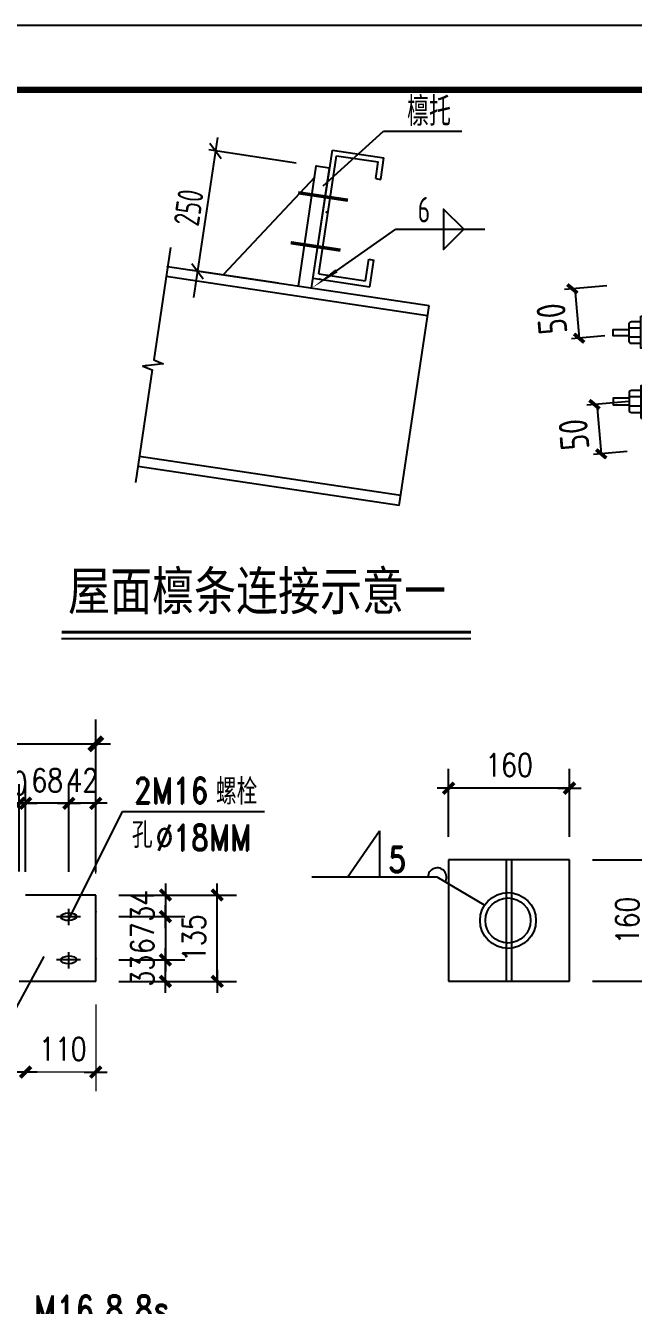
# Model space of a CAD drawing. Extents: x 69728788 to 150163257, y 20675998 to 43663798.
# Drawn here: x 75104418 to 75113892, y 20698041 to 20717998 of the extents above; entities that cross this region are included whole.
import ezdxf
from ezdxf.enums import TextEntityAlignment as Align

# ---------------------------------------------------------------- set-up
doc = ezdxf.new("R2010")
doc.units = 0
doc.header["$LTSCALE"] = 1000
doc.header["$MEASUREMENT"] = 0
doc.layers.get('0').update_dxf_attribs({"linetype": 'CONTINUOUS'})
doc.layers.get('DEFPOINTS').update_dxf_attribs({"linetype": 'CONTINUOUS'})
for name, color, linetype in [('AXIS', 3, 'CONTINUOUS'), ('BX', 7, 'CONTINUOUS'), ('JC', 7, 'CONTINUOUS'), ('PUB_DIM', 3, 'CONTINUOUS'), ('PUB_TEXT', 7, 'CONTINUOUS'), ('PUB_TITLE', 4, 'CONTINUOUS'), ('一般文字', 6, 'CONTINUOUS'), ('卫浴', 7, 'CONTINUOUS')]:
    doc.layers.add(name, color=color, linetype=linetype)
doc.styles.add('-楷体_GB2312', font='', dxfattribs={"width": 0.8})
doc.styles.add('DIM_FONT', font='SIMPLEX.shx', dxfattribs={"width": 0.8})
doc.styles.add('hztxt', font='romand_pkpm', dxfattribs={"bigfont": 'hztxt'})
doc.styles.add('TSSD_Rein', font='atssdeng.shx', dxfattribs={"width": 0.7, "bigfont": 'atssdchn.shx'})
doc.styles.get('-楷体_GB2312').set_extended_font_data('SimSun')
doc.dimstyles.new('副本(10)WGH', dxfattribs={"dimscale": 1.2, "dimtxt": 300, "dimasz": 1, "dimexe": 250, "dimexo": 300, "dimgap": 150, "dimtad": 1, "dimdec": 0, "dimlfac": 0.1, "dimzin": 0, "dimdsep": 46, "dimtxsty": 'DIM_FONT', "dimblk1": '_DIMX', "dimblk2": '_DIMX', "dimsah": 1, "dimcen": 0.09, "dimclrd": 3, "dimclre": 3, "dimclrt": 7, "dimadec": 0, "dimazin": 0, "dimtfac": 1, "dimtdec": 0, "dimtix": 1, "dimtmove": 2, "dimatfit": 3, "dimldrblk": '_DIMX', "dimfxl": 1, "dimtolj": 1, "dimtzin": 0, "dimarcsym": 0})

# ---------------------------------------------------------------- blocks, each defined once
blk = doc.blocks.new('_ArchTick')
at = {"color": 0, "linetype": 'ByBlock', "const_width": 0.4}
blk.add_lwpolyline([(-0.5, -0.5), (0.5, 0.5)], dxfattribs=at)
blk = doc.blocks.new('LM')
at = {"layer": 'BX'}
for p, q in [((0.8, 0.77), (2.65, 0.77)), ((0.8, -0.63), (2.65, -0.63))]:
    blk.add_line(p, q, dxfattribs=at)
blk.add_lwpolyline([(0.8, -2.49), (0, -2.49), (0, 2.49), (0.8, 2.49)], close=True, dxfattribs=at)
blk.add_lwpolyline([(0.8, 1.77), (2.25, 1.77, -0.414214), (2.65, 1.37), (2.65, -1.23, -0.414214), (2.25, -1.63), (0.8, -1.63)], format="xyb", dxfattribs=at)
blk.add_lwpolyline([(2.65, 0.57), (5.1, 0.57), (5.1, -0.43), (2.65, -0.43)], dxfattribs=at)
blk = doc.blocks.new('_DIMX')
blk.add_line((-150, 0), (150, 0))
at = {"const_width": 50}
blk.add_lwpolyline([(-70, -70), (70, 70)], dxfattribs=at)
blk = doc.blocks.new('*D7981')
at = {"layer": 'DEFPOINTS', "color": 0, "ltscale": 100}
for p in [(75105512, 20704440), (75105512, 20704103), (75106598, 20704103)]:
    blk.add_point(p, dxfattribs=at)
at = {"layer": 'PUB_DIM', "color": 3, "lineweight": -2, "ltscale": 100}
for p, q in [((75105872, 20704440), (75106898, 20704440)), ((75106598, 20704442), (75106598, 20704443)), ((75106598, 20704440), (75106598, 20704103)), ((75105872, 20704103), (75106898, 20704103)), ((75106598, 20704101), (75106598, 20704100))]:
    blk.add_line(p, q, dxfattribs=at)
at = {"layer": 'PUB_DIM', "color": 3, "lineweight": -2, "ltscale": 100, "xscale": 1.2, "yscale": 1.2, "zscale": 1.2}
for p, rotation in [((75106598, 20704440), 270), ((75106598, 20704103), 90)]:
    blk.add_blockref('_DIMX', p, dxfattribs=dict(at, rotation=rotation))
at = {"layer": 'PUB_DIM', "color": 7, "lineweight": 20, "ltscale": 100, "insert": (75106238, 20704271), "char_height": 360, "attachment_point": 5, "rotation": 90, "style": 'DIM_FONT'}
blk.add_mtext('\\A1;34', dxfattribs=at)
blk = doc.blocks.new('*D7949')
at = {"layer": 'DEFPOINTS', "color": 0, "ltscale": 100}
for p in [(75105512, 20704103), (75105512, 20703429), (75106598, 20703429)]:
    blk.add_point(p, dxfattribs=at)
at = {"layer": 'PUB_DIM', "color": 3, "lineweight": -2, "ltscale": 100}
for p, q in [((75105872, 20704103), (75106898, 20704103)), ((75106598, 20704104), (75106598, 20704105)), ((75106598, 20704103), (75106598, 20703429)), ((75105872, 20703429), (75106898, 20703429)), ((75106598, 20703428), (75106598, 20703427))]:
    blk.add_line(p, q, dxfattribs=at)
at = {"layer": 'PUB_DIM', "color": 3, "lineweight": -2, "ltscale": 100, "xscale": 1.2, "yscale": 1.2, "zscale": 1.2}
for p, rotation in [((75106598, 20704103), 270), ((75106598, 20703429), 90)]:
    blk.add_blockref('_DIMX', p, dxfattribs=dict(at, rotation=rotation))
at = {"layer": 'PUB_DIM', "color": 7, "lineweight": 20, "ltscale": 100, "insert": (75106238, 20703766), "char_height": 360, "attachment_point": 5, "rotation": 90, "style": 'DIM_FONT'}
blk.add_mtext('\\A1;67', dxfattribs=at)
blk = doc.blocks.new('*D7950')
at = {"layer": 'DEFPOINTS', "color": 0, "ltscale": 100}
for p in [(75105512, 20703427), (75106598, 20703427), (75105512, 20703093)]:
    blk.add_point(p, dxfattribs=at)
at = {"layer": 'PUB_DIM', "color": 3, "lineweight": -2, "ltscale": 100}
for p, q in [((75105872, 20703427), (75106898, 20703427)), ((75106598, 20703428), (75106598, 20703429)), ((75106598, 20703093), (75106598, 20703427)), ((75105872, 20703093), (75106898, 20703093)), ((75106598, 20703092), (75106598, 20703091))]:
    blk.add_line(p, q, dxfattribs=at)
at = {"layer": 'PUB_DIM', "color": 3, "lineweight": -2, "ltscale": 100, "xscale": 1.2, "yscale": 1.2, "zscale": 1.2}
for p, rotation in [((75106598, 20703427), 270), ((75106598, 20703093), 90)]:
    blk.add_blockref('_DIMX', p, dxfattribs=dict(at, rotation=rotation))
at = {"layer": 'PUB_DIM', "color": 7, "lineweight": 20, "ltscale": 100, "insert": (75106238, 20703260), "char_height": 360, "attachment_point": 5, "rotation": 90, "style": 'DIM_FONT'}
blk.add_mtext('\\A1;33', dxfattribs=at)
blk = doc.blocks.new('*D7982')
at = {"layer": 'DEFPOINTS', "color": 0, "ltscale": 100}
for p in [(75105512, 20704440), (75107404, 20704440), (75105512, 20703093)]:
    blk.add_point(p, dxfattribs=at)
at = {"layer": 'PUB_DIM', "color": 3, "lineweight": -2, "ltscale": 100}
for p, q in [((75105872, 20704440), (75107704, 20704440)), ((75107404, 20703094), (75107404, 20704439)), ((75105872, 20703093), (75107704, 20703093))]:
    blk.add_line(p, q, dxfattribs=at)
at = {"layer": 'PUB_DIM', "color": 3, "lineweight": -2, "ltscale": 100, "xscale": 1.2, "yscale": 1.2, "zscale": 1.2}
for p, rotation in [((75107404, 20704440), 90), ((75107404, 20703093), 270)]:
    blk.add_blockref('_DIMX', p, dxfattribs=dict(at, rotation=rotation))
at = {"layer": 'PUB_DIM', "color": 7, "lineweight": 20, "ltscale": 100, "insert": (75107044, 20703767), "char_height": 360, "attachment_point": 5, "rotation": 90, "style": 'DIM_FONT'}
blk.add_mtext('\\A1;135', dxfattribs=at)
blk = doc.blocks.new('*D7951')
at = {"layer": 'DEFPOINTS', "color": 0, "ltscale": 100}
for p in [(75104319, 20705870), (75104319, 20704445), (75104418, 20704440)]:
    blk.add_point(p, dxfattribs=at)
at = {"layer": 'PUB_DIM', "color": 3, "lineweight": -2, "ltscale": 100}
for p, q in [((75104319, 20704805), (75104319, 20706170)), ((75104418, 20704800), (75104418, 20706170)), ((75104318, 20705870), (75104316, 20705870)), ((75104418, 20705870), (75104319, 20705870)), ((75104420, 20705870), (75104421, 20705870))]:
    blk.add_line(p, q, dxfattribs=at)
at = {"layer": 'PUB_DIM', "color": 3, "lineweight": -2, "ltscale": 100, "xscale": 1.2, "yscale": 1.2, "zscale": 1.2}
blk.add_blockref('_DIMX', (75104319, 20705870), dxfattribs=at)
at = {"layer": 'PUB_DIM', "color": 3, "lineweight": -2, "ltscale": 100, "xscale": 1.2, "yscale": 1.2, "zscale": 1.2, "rotation": 180}
blk.add_blockref('_DIMX', (75104418, 20705870), dxfattribs=at)
at = {"layer": 'PUB_DIM', "color": 7, "lineweight": 20, "ltscale": 100, "insert": (75104201, 20706185), "char_height": 360, "attachment_point": 5, "style": 'DIM_FONT'}
blk.add_mtext('\\A1;10', dxfattribs=at)
blk = doc.blocks.new('*D7952')
at = {"layer": 'DEFPOINTS', "color": 0, "ltscale": 100}
for p in [(75105093, 20705870), (75105093, 20704440), (75105512, 20704440)]:
    blk.add_point(p, dxfattribs=at)
at = {"layer": 'PUB_DIM', "color": 3, "lineweight": -2, "ltscale": 100}
for p, q in [((75105093, 20704800), (75105093, 20706170)), ((75105512, 20704800), (75105512, 20706170)), ((75105092, 20705870), (75105091, 20705870)), ((75105512, 20705870), (75105093, 20705870)), ((75105514, 20705870), (75105515, 20705870))]:
    blk.add_line(p, q, dxfattribs=at)
at = {"layer": 'PUB_DIM', "color": 3, "lineweight": -2, "ltscale": 100, "xscale": 1.2, "yscale": 1.2, "zscale": 1.2}
blk.add_blockref('_DIMX', (75105093, 20705870), dxfattribs=at)
at = {"layer": 'PUB_DIM', "color": 3, "lineweight": -2, "ltscale": 100, "xscale": 1.2, "yscale": 1.2, "zscale": 1.2, "rotation": 180}
blk.add_blockref('_DIMX', (75105512, 20705870), dxfattribs=at)
at = {"layer": 'PUB_DIM', "color": 7, "lineweight": 20, "ltscale": 100, "insert": (75105303, 20706230), "char_height": 360, "attachment_point": 5, "style": 'DIM_FONT'}
blk.add_mtext('\\A1;42', dxfattribs=at)
blk = doc.blocks.new('*D7953')
at = {"layer": 'DEFPOINTS', "color": 0, "ltscale": 100}
for p in [(75104418, 20705870), (75104418, 20704440), (75105093, 20704440)]:
    blk.add_point(p, dxfattribs=at)
at = {"layer": 'PUB_DIM', "color": 3, "lineweight": -2, "ltscale": 100}
for p, q in [((75104418, 20704800), (75104418, 20706170)), ((75105093, 20704800), (75105093, 20706170)), ((75104417, 20705870), (75104416, 20705870)), ((75105093, 20705870), (75104418, 20705870)), ((75105095, 20705870), (75105096, 20705870))]:
    blk.add_line(p, q, dxfattribs=at)
at = {"layer": 'PUB_DIM', "color": 3, "lineweight": -2, "ltscale": 100, "xscale": 1.2, "yscale": 1.2, "zscale": 1.2}
blk.add_blockref('_DIMX', (75104418, 20705870), dxfattribs=at)
at = {"layer": 'PUB_DIM', "color": 3, "lineweight": -2, "ltscale": 100, "xscale": 1.2, "yscale": 1.2, "zscale": 1.2, "rotation": 180}
blk.add_blockref('_DIMX', (75105093, 20705870), dxfattribs=at)
at = {"layer": 'PUB_DIM', "color": 7, "lineweight": 20, "ltscale": 100, "insert": (75104756, 20706230), "char_height": 360, "attachment_point": 5, "style": 'DIM_FONT'}
blk.add_mtext('\\A1;68', dxfattribs=at)
blk = doc.blocks.new('*D7983')
at = {"layer": 'DEFPOINTS', "color": 0, "ltscale": 100}
for p in [(75111011, 20706106), (75111011, 20704987), (75112896, 20704987)]:
    blk.add_point(p, dxfattribs=at)
at = {"layer": 'PUB_DIM', "color": 3, "lineweight": -2, "ltscale": 100}
for p, q in [((75111011, 20705347), (75111011, 20706406)), ((75112896, 20705347), (75112896, 20706406)), ((75112895, 20706106), (75111012, 20706106))]:
    blk.add_line(p, q, dxfattribs=at)
at = {"layer": 'PUB_DIM', "color": 3, "lineweight": -2, "ltscale": 100, "xscale": 1.2, "yscale": 1.2, "zscale": 1.200000000011642, "rotation": 180}
blk.add_blockref('_DIMX', (75111011, 20706106), dxfattribs=at)
at = {"layer": 'PUB_DIM', "color": 3, "lineweight": -2, "ltscale": 100, "xscale": 1.2, "yscale": 1.2, "zscale": 1.200000000011642}
blk.add_blockref('_DIMX', (75112896, 20706106), dxfattribs=at)
at = {"layer": 'PUB_DIM', "color": 7, "lineweight": 20, "ltscale": 100, "insert": (75111954, 20706466), "char_height": 360, "attachment_point": 5, "style": 'DIM_FONT'}
blk.add_mtext('\\A1;160', dxfattribs=at)
blk = doc.blocks.new('*D7984')
at = {"layer": 'DEFPOINTS', "color": 0, "ltscale": 100}
for p in [(75112896, 20704987), (75112896, 20703098), (75114159, 20703098)]:
    blk.add_point(p, dxfattribs=at)
at = {"layer": 'PUB_DIM', "color": 3, "lineweight": -2, "ltscale": 100}
for p, q in [((75113256, 20704987), (75114459, 20704987)), ((75114159, 20704986), (75114159, 20703100)), ((75113256, 20703098), (75114459, 20703098))]:
    blk.add_line(p, q, dxfattribs=at)
at = {"layer": 'PUB_DIM', "color": 3, "lineweight": -2, "ltscale": 100, "xscale": 1.2, "yscale": 1.2, "zscale": 1.200000000011642}
for p, rotation in [((75114159, 20704987), 90), ((75114159, 20703098), 270)]:
    blk.add_blockref('_DIMX', p, dxfattribs=dict(at, rotation=rotation))
at = {"layer": 'PUB_DIM', "color": 7, "lineweight": 20, "ltscale": 100, "insert": (75113799, 20704043), "char_height": 360, "attachment_point": 5, "rotation": 90, "style": 'DIM_FONT'}
blk.add_mtext('\\A1;160', dxfattribs=at)

msp = doc.modelspace()

# ---------------------------------------------------------------- linework, layer by layer
for p, q in [((75105089.8, 20704059.6), (75105929.4, 20705740.4)), ((75105929.4, 20705740.4), (75108144.5, 20705740.4)), ((75109434.3, 20704719, -184800), (75109933.2, 20705440.3, -184800)), ((75109933.2, 20705440.3, -184800), (75109933.2, 20704719, -184800)), ((75112896.4, 20704986.9, -184800), (75111010.9, 20704986.9, -184800)), ((75111010.9, 20704986.9, -184800), (75111010.9, 20703098.5, -184800)), ((75111996.9, 20704986.9, -184800), (75111910.4, 20704986.9, -184800)), ((75111910.4, 20704986.9, -184800), (75111910.4, 20703098.5, -184800)), ((75111996.9, 20703098.5, -184800), (75111996.9, 20704986.9, -184800)), ((75112896.4, 20703098.5, -184800), (75112896.4, 20704986.9, -184800)), ((75110834, 20704719, -184800), (75108880.4, 20704719, -184800)), ((75111573.5, 20704281.2, -184800), (75110834, 20704719, -184800)), ((75105512.3, 20704440.5), (75104418.4, 20704440.5)), ((75105512.3, 20703093.2), (75105512.3, 20704440.5)), ((75104035.4, 20702244.5), (75104708.3, 20703479.7)), ((75104421.5, 20703093.2), (75104318.7, 20703093.2)), ((75105512.3, 20703093.2), (75104421.5, 20703093.2)), ((75111010.9, 20703098.5, -184800), (75112896.4, 20703098.5, -184800)), ((75111910.4, 20703098.5, -184800), (75111996.9, 20703098.5, -184800))]:
    msp.add_line(p, q)
for radius in [435.3, 351.6]:
    msp.add_circle((75111937.6, 20704042.7, -184800), radius)
msp.add_arc((75110834, 20704719, -184800), 144.3, 327.90458, 180)
for p in [(75105512.3, 20704180.6), (75105512.3, 20703445.9)]:
    msp.add_point(p)
at = {"layer": 'AXIS', "color": 7, "linetype": 'Continuous'}
for p, q in [((75107407, 20716250.2), (75107034.7, 20713759.7)), ((75107407, 20716250.2), (75107034.7, 20713759.7)), ((75109057.2, 20715501.3), (75109996, 20716349.3)), ((75109057.2, 20715501.3), (75109996, 20716349.3)), ((75109996, 20716349.3), (75111219.6, 20716349.3)), ((75109996, 20716349.3), (75111219.6, 20716349.3)), ((75108638.2, 20715853.8), (75107272.1, 20716058.1)), ((75108638.2, 20715853.8), (75107272.1, 20716058.1)), ((75107287.7, 20716161.9), (75107464.3, 20715923.2)), ((75107287.7, 20716161.9), (75107464.3, 20715923.2)), ((75108939.4, 20714318.1), (75109199.5, 20716057.5)), ((75108939.4, 20714318.1), (75109199.5, 20716057.5)), ((75109199.5, 20716057.5), (75110004.3, 20715937.2)), ((75108990.1, 20714124.8), (75109265.7, 20715968)), ((75108990.1, 20714124.8), (75109265.7, 20715968)), ((75109265.7, 20715968), (75109914.7, 20715871)), ((75109875.9, 20715611.4), (75109914.7, 20715871)), ((75109875.9, 20715611.4), (75109914.7, 20715871)), ((75109953.8, 20715599.7), (75110004.3, 20715937.2)), ((75109953.8, 20715599.7), (75110004.3, 20715937.2)), ((75108669.6, 20713933.8), (75108949.4, 20715805.5)), ((75108877.3, 20713902.7), (75109157.1, 20715774.4)), ((75108877.3, 20713902.7), (75109157.1, 20715774.4)), ((75109157.1, 20715774.4), (75108949.4, 20715805.5)), ((75109157.1, 20715774.4), (75108949.4, 20715805.5)), ((75108924.2, 20715636.6), (75107500.4, 20714108.6)), ((75109875.9, 20715611.4), (75109953.8, 20715599.7)), ((75109264.4, 20714173.7), (75110190.7, 20714822.3)), ((75109264.4, 20714173.7), (75110190.7, 20714822.3)), ((75110190.7, 20714822.3), (75110190.7, 20714822.3)), ((75110190.7, 20714822.3), (75111577.7, 20714822.3)), ((75110190.7, 20714822.3), (75111577.7, 20714822.3)), ((75110190.7, 20714822.3), (75110190.7, 20714822.3)), ((75107007.6, 20714288.4), (75107184.2, 20714049.7)), ((75107007.6, 20714288.4), (75107184.2, 20714049.7)), ((75107007.6, 20714288.4), (75107184.2, 20714049.7)), ((75107007.6, 20714288.4), (75107184.2, 20714049.7)), ((75109717.1, 20714016.1), (75109767.5, 20714353.6)), ((75109717.1, 20714016.1), (75109767.5, 20714353.6)), ((75109767.5, 20714353.6), (75109845.4, 20714341.9)), ((75109767.5, 20714353.6), (75109845.4, 20714341.9)), ((75109783.3, 20713926.5), (75109845.4, 20714341.9)), ((75109783.3, 20713926.5), (75109845.4, 20714341.9)), ((75110685.3, 20713473.2), (75106609.3, 20714082.6)), ((75110708.5, 20713629), (75106632.6, 20714238.3)), ((75108358.1, 20713980.4), (75106992, 20714184.6)), ((75108358.1, 20713980.4), (75106992, 20714184.6)), ((75108358.1, 20713980.4), (75106992, 20714184.6)), ((75108358.1, 20713980.4), (75106992, 20714184.6)), ((75107500.4, 20714108.6), (75107500.4, 20714108.6)), ((75107500.4, 20714108.6), (75107500.4, 20714108.6)), ((75108900.6, 20714058.5), (75109783.3, 20713926.5)), ((75108900.6, 20714058.5), (75109783.3, 20713926.5)), ((75108990.1, 20714124.8), (75109717.1, 20714016.1)), ((75113479.3, 20713940.5), (75112819.7, 20713882.8)), ((75112978.5, 20713896.7), (75113046.1, 20713124.2)), ((75110242.8, 20710513.6), (75110708.5, 20713629)), ((75113448.8, 20713159.4), (75112925.1, 20713113.6)), ((75113824, 20712136.1), (75113164.4, 20712078.4)), ((75113323.2, 20712092.3), (75113390.8, 20711319.8)), ((75110266.1, 20710669.4), (75106190.1, 20711278.7)), ((75113793.5, 20711355), (75113269.7, 20711309.2)), ((75110242.8, 20710513.6), (75106166.8, 20711123))]:
    msp.add_line(p, q, dxfattribs=at)
at = {"layer": 'AXIS', "color": 7, "linetype": 'Continuous', "const_width": 52.5}
for points in [[(75109443.1, 20715274.7), (75108666.9, 20715390.7)], [(75109326.6, 20714495.8), (75108550.4, 20714611.9)]]:
    msp.add_lwpolyline(points, dxfattribs=at)
at = {"layer": 'AXIS', "color": 7, "linetype": 'Continuous'}
msp.add_lwpolyline([(75111249.3, 20714822.3), (75110934.3, 20715137.3), (75110934.3, 20714507.3)], close=True, dxfattribs=at)
msp.add_lwpolyline([(75111249.3, 20714822.3), (75110934.3, 20715137.3), (75110934.3, 20714507.3)], close=True, dxfattribs=at)
msp.add_lwpolyline([(75106677.7, 20714539.8), (75106415.4, 20712785.2), (75106560.2, 20712725.2), (75106247.2, 20712689.5), (75106392.1, 20712629.5), (75106129.8, 20710874.9)], dxfattribs=at)
msp.add_lwpolyline([(75108877.3, 20713902.7, 0, 60, 0), (75109264.4, 20714173.7, 0, 0, 0)], format="xyseb", dxfattribs=at)
msp.add_lwpolyline([(75108877.3, 20713902.7, 0, 60, 0), (75109264.4, 20714173.7, 0, 0, 0)], format="xyseb", dxfattribs=at)
at = {"layer": 'AXIS', "color": 7, "linetype": 'Continuous', "const_width": 46.7, "elevation": -220000}
msp.add_lwpolyline([(75104980.3, 20708538.3), (75111360.3, 20708538.3)], dxfattribs=at)
at = {"layer": 'AXIS', "color": 7, "linetype": 'Continuous', "elevation": -220000}
msp.add_lwpolyline([(75104980.3, 20708438.3), (75111360.3, 20708438.3)], dxfattribs=at)
at = {"layer": 'AXIS', "color": 7, "linetype": 'Continuous'}
for p in [(75108949.4, 20715805.5), (75108949.4, 20715805.5), (75109107.8, 20715089.2), (75109107.8, 20715089.2), (75109107.8, 20715089.2), (75109107.8, 20715089.2), (75106632.6, 20714238.3), (75106632.6, 20714238.3), (75106632.6, 20714238.3), (75106632.6, 20714238.3), (75109004.5, 20714043), (75109004.5, 20714043), (75109004.5, 20714043), (75109004.5, 20714043), (75106300, 20712695.5), (75106300, 20712695.5), (75106300, 20712695.5), (75106300, 20712695.5)]:
    msp.add_point(p, dxfattribs=at)
at = {"layer": 'DEFPOINTS', "color": 0, "linetype": 'ByBlock'}
for p in [(75112896.4, 20704771.1, -184800), (75112896.4, 20704771.1, -184800), (75104421.5, 20704440.5), (75104421.5, 20704440.5), (75105275.1, 20704102.5), (75105275.1, 20703428.9), (75112896.4, 20703098.5, -184800)]:
    msp.add_point(p, dxfattribs=at)
at = {"layer": 'JC', "color": 0}
for p, q in [((75105275.1, 20704102.5), (75104897.5, 20704102.5)), ((75105275.1, 20704102.5), (75104963.6, 20704102.5)), ((75105089.8, 20703968.9), (75105089.8, 20704222.4)), ((75105089.8, 20703968.9), (75105089.8, 20704222.4)), ((75105089.8, 20703295.2), (75105089.8, 20703548.8)), ((75105089.8, 20703295.2), (75105089.8, 20703548.8)), ((75105275.1, 20703428.9), (75104897.5, 20703428.9)), ((75105275.1, 20703428.9), (75104963.6, 20703428.9))]:
    msp.add_line(p, q, dxfattribs=at)
for centre in [(75105089.8, 20704102.5), (75105089.8, 20703428.9)]:
    msp.add_ellipse(centre, major_axis=(121.3, 2.9), ratio=0.500506, start_param=-1.5707963, end_param=4.712389, dxfattribs=at)
at = {"layer": 'PUB_DIM', "lineweight": 20, "ltscale": 100}
msp.add_line((75105510.8, 20706797.3), (75095326.5, 20706797.3), dxfattribs=at)
at = {"layer": 'PUB_DIM', "color": 3, "lineweight": 20}
for p, q in [((75105512.3, 20702733.2), (75105512.3, 20701379.5)), ((75105511.1, 20701679.5), (75104419.6, 20701679.5))]:
    msp.add_line(p, q, dxfattribs=at)
at = {"layer": 'PUB_TITLE'}
msp.add_lwpolyline([(75041786, 20675997.7), (75130986, 20675997.7), (75130986, 20717997.7), (75041786, 20717997.7)], close=True, dxfattribs=at)
at = {"layer": 'PUB_TITLE', "const_width": 100}
msp.add_lwpolyline([(75044286, 20676997.7), (75129986, 20676997.7), (75129986, 20716997.7), (75044286, 20716997.7)], close=True, dxfattribs=at)
at = {"layer": '卫浴', "color": 3}
msp.add_line((75105512.3, 20704978.1), (75105512.3, 20707175.3), dxfattribs=at)
at = {"layer": '卫浴', "color": 3, "lineweight": 13}
msp.add_line((75105512.3, 20704777), (75105512.3, 20706999.3), dxfattribs=at)
at = {"layer": '卫浴'}
msp.add_line((75095198.7, 20706797.3), (75105638.6, 20706797.3), dxfattribs=at)

# ---------------------------------------------------------------- block references
at = {"layer": 'AXIS', "color": 7, "linetype": 'Continuous'}
for name, p, xscale, yscale, zscale, rotation in [('_ArchTick', (75112940.8, 20713893.4), 145.7999999991632, 145.7999999970198, 145.8, 95.00000000058206), ('LM', (75114090.6, 20713217.7), 100.6019999980927, 100.6020000018179, 100.6020000000001, 180), ('_ArchTick', (75113046.1, 20713124.2), 145.7999999991632, 145.7999999970198, 145.8, 275.0000000005821), ('_ArchTick', (75113285.4, 20712089), 145.7999999991632, 145.7999999970198, 145.8, 95.00000000058206), ('_ArchTick', (75113390.8, 20711319.8), 145.7999999991632, 145.7999999970198, 145.8, 275.0000000005821)]:
    msp.add_blockref(name, p, dxfattribs=dict(at, xscale=xscale, yscale=yscale, zscale=zscale, rotation=rotation))
at = {"layer": 'AXIS', "color": 7, "linetype": 'Continuous', "xscale": -100.6019999980927, "yscale": 100.6020000055432, "zscale": 100.6020000000001}
msp.add_blockref('LM', (75114090.6, 20712129.1), dxfattribs=at)
at = {"layer": 'PUB_DIM', "color": 3, "lineweight": 20, "xscale": 1.200000002980232, "yscale": 1.199999999254942, "zscale": 1.200000000011642, "rotation": 180}
msp.add_blockref('_DIMX', (75104418.4, 20701679.5), dxfattribs=at)
at = {"layer": 'PUB_DIM', "color": 3, "lineweight": 20, "xscale": 1.200000002980232, "yscale": 1.199999999254942, "zscale": 1.200000000011642}
msp.add_blockref('_DIMX', (75105512.3, 20701679.5), dxfattribs=at)
at = {"layer": '卫浴', "color": 3, "xscale": 1.511999994516373, "yscale": 1.511999998241663, "zscale": 1.511999999958789}
msp.add_blockref('_DIMX', (75105512.3, 20706797.3), dxfattribs=at)

# ---------------------------------------------------------------- texts
at = {"layer": 'AXIS', "color": 7, "linetype": 'Continuous', "style": 'TSSD_Rein', "oblique": 360, "width": 0.7}
msp.add_text('250', height=400, rotation=81.49722, dxfattribs=at).set_placement((75106960, 20715160.1), align=Align.MIDDLE)
at = {"layer": 'AXIS', "color": 7, "linetype": 'Continuous', "style": 'TSSD_Rein', "width": 0.7}
msp.add_text('6', height=400, dxfattribs=at).set_placement((75110724.3, 20714927.3), align=Align.RIGHT)
at = {"layer": 'PUB_DIM', "color": 7, "style": 'DIM_FONT', "width": 0.8}
msp.add_text('110', height=360, dxfattribs=at).set_placement((75104629.4, 20701859.5))
at = {"layer": 'PUB_TEXT', "width": 0.8}
for s, height, style, p in [('檩托', 450, 'TSSD_Rein', (75110364.2, 20716433.8)), ('屋面檩条连接示意一', 600, '-楷体_GB2312', (75105080.2, 20708883.1, -220000))]:
    msp.add_text(s, height=height, dxfattribs=dict(at, style=style)).set_placement(p)
at = {"layer": 'PUB_TEXT', "style": 'TSSD_Rein', "width": 0.8}
for p in [(75112865.2, 20713202.8), (75113209.9, 20711398.4)]:
    msp.add_text('50', height=450, rotation=94.86708, dxfattribs=at).set_placement(p)
at = {"layer": '一般文字', "color": 6, "linetype": 'Continuous', "lineweight": -3, "style": 'hztxt', "width": 0.8}
for s, height, p in [('2M16', 403.2, (75106106.3, 20705867.6)), ('螺栓', 403.2, (75107385.1, 20705850.4)), ('孔', 403.2, (75106075.5, 20705173.3)), ('%%c18MM', 403.2, (75106444.7, 20705135.8)), ('5', 403.2, (75110072.3, 20704792.3, -184800)), ('M16,8.8s', 432, (75104542.9, 20697761))]:
    msp.add_text(s, height=height, dxfattribs=at).set_placement(p)

# ---------------------------------------------------------------- dimensions: what is measured, and where the dimension line sits
at = {"layer": 'PUB_DIM', "lineweight": 20, "ltscale": 100}
dim = msp.add_linear_dim(base=(75111010.9, 20706105.9, -184800), p1=(75112896.4, 20704986.9, -184800), p2=(75111010.9, 20704986.9, -184800), text='160', dimstyle='副本(10)WGH', dxfattribs=at)
dim.commit()
dim.dimension.update_dxf_attribs({"geometry": '*D7983', "text_midpoint": (75111953.6, 20706465.9, -184800)})
dim = msp.add_linear_dim(base=(75104318.7, 20705870.2), p1=(75104418.4, 20704440.5), p2=(75104318.7, 20704445.2), text='10', dimstyle='副本(10)WGH', dxfattribs=at)
dim.commit()
dim.dimension.update_dxf_attribs({"geometry": '*D7951', "text_midpoint": (75104200.6, 20706185.2), "dimtype": 160})
for base, p1, p2, picture, middle in [((75104418.4, 20705870.2), (75105093.5, 20704440.5), (75104418.4, 20704440.5), '*D7953', (75104756, 20706230.2)), ((75105093.5, 20705870.2), (75105512.3, 20704440.5), (75105093.5, 20704440.5), '*D7952', (75105302.9, 20706230.2))]:
    dim = msp.add_linear_dim(base=base, p1=p1, p2=p2, dimstyle='副本(10)WGH', dxfattribs=at)
    dim.commit()
    dim.dimension.update_dxf_attribs({"geometry": picture, "text_midpoint": middle})
dim = msp.add_linear_dim(base=(75114158.6, 20703098.5, -184800), p1=(75112896.4, 20704986.9, -184800), p2=(75112896.4, 20703098.5, -184800), angle=90, text='160', dimstyle='副本(10)WGH', dxfattribs=at)
dim.commit()
dim.dimension.update_dxf_attribs({"geometry": '*D7984', "text_midpoint": (75113798.6, 20704042.7, -184800)})
for base, p1, p2, angle, picture, middle in [((75106598.1, 20704102.5), (75105512.3, 20704440.5), (75105512.3, 20704102.5), 90, '*D7981', (75106238.1, 20704271.5)), ((75107403.7, 20704440.5), (75105512.3, 20703093.2), (75105512.3, 20704440.5), 90, '*D7982', (75107043.7, 20703766.8)), ((75106598.1, 20703428.9), (75105512.3, 20704102.5), (75105512.3, 20703428.9), 90, '*D7949', (75106238.1, 20703765.7)), ((75106598.1, 20703426.9), (75105512.3, 20703093.2), (75105512.3, 20703426.9), 270, '*D7950', (75106238.1, 20703260.1))]:
    dim = msp.add_linear_dim(base=base, p1=p1, p2=p2, angle=angle, dimstyle='副本(10)WGH', dxfattribs=at)
    dim.commit()
    dim.dimension.update_dxf_attribs({"geometry": picture, "text_midpoint": middle})

doc.saveas('drawing.dxf')
